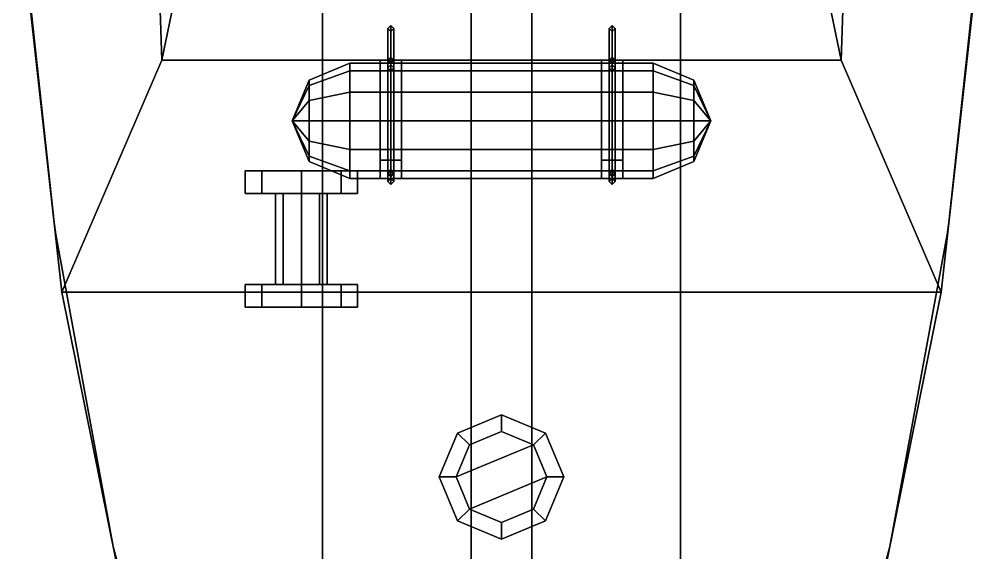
# Model space of a CAD drawing. Header units: millimetres. Extents: x -3.4 to 3.4, y -23.6 to 39.8.
# Drawn here: x -3.18 to 3.18, y -19.01 to -15.49 of the extents above; entities that cross this region are included whole.
import ezdxf

# ---------------------------------------------------------------- set-up
doc = ezdxf.new("R2010")
doc.units = ezdxf.units.MM
doc.layers.add('railings', color=6, linetype='Continuous')

msp = doc.modelspace()

# ---------------------------------------------------------------- linework, layer by layer
for points in [[(-1.24, -8.03, 4.12), (-2.47, -8.88, 4.12), (-2.24, -15.76, 4.12), (-1.24, -10.93, 4.12)], [(2.24, -15.76, 4.12), (2.47, -8.88, 4.12), (1.24, -8.03, 4.12), (1.24, -10.93, 4.12)], [(-2.47, -8.88, 2.01), (-2.24, -15.76, 2.01), (-2.24, -15.76, 4.12), (-2.47, -8.88, 4.12)], [(2.24, -15.76, 4.12), (2.24, -15.76, 2.01), (2.47, -8.88, 2.01), (2.47, -8.88, 4.12)], [(-1.24, -10.93, 4.12), (-2.24, -15.76, 4.12), (2.24, -15.76, 4.12), (1.24, -10.93, 4.12)], [(-0.2, -17.29, -1.34), (-0.2, -11.82, -1.34), (0.2, -11.82, -1.34), (0.2, -17.29, -1.34)], [(-2.9, -17.29, 2.01), (-3.18, -14.76, 2.01), (-3.18, -14.76), (-2.9, -17.29)], [(-2.9, -17.29), (-3.18, -14.76), (-1.18, -14.76, -1), (-1.18, -17.29, -0.61)], [(-2.2734, -14.76, 2.01), (-3.18, -14.76, 2.01), (-2.9, -17.29, 2.01), (-2.24, -15.76, 2.01)], [(-1.18, -17.29, -0.61), (-1.18, -14.76, -1), (-0.2, -14.76, -1), (-0.2, -17.29, -0.61)], [(-0.2, -14.76, -1), (-0.2, -14.76, -1.34), (-0.2, -17.29, -1.34), (-0.2, -17.29, -0.61)], [(0.2, -17.29, -0.61), (0.2, -14.76, -1), (1.18, -14.76, -1), (1.18, -17.29, -0.61)], [(0.2, -17.29, -1.34), (0.2, -14.76, -1.34), (0.2, -14.76, -1), (0.2, -17.29, -0.61)], [(1.18, -17.29, -0.61), (1.18, -14.76, -1), (3.18, -14.76), (2.9, -17.29)], [(3.18, -14.76, 2.01), (2.2734, -14.76, 2.01), (2.24, -15.76, 2.01), (2.9, -17.29, 2.01)], [(2.9, -17.29), (3.18, -14.76), (3.18, -14.76, 2.01), (2.9, -17.29, 2.01)], [(-0.73, -15.53, 4.31), (-0.75, -15.55, 4.31), (-0.75, -15.76, 5.29), (-0.73, -15.74, 5.29)], [(-0.73, -15.53, 4.12), (-0.75, -15.55, 4.12), (-0.75, -15.55, 4.31), (-0.73, -15.53, 4.31)], [(-0.75, -15.55, 4.31), (-0.73, -15.57, 4.31), (-0.73, -15.78, 5.29), (-0.75, -15.76, 5.29)], [(-0.75, -15.55, 4.12), (-0.73, -15.57, 4.12), (-0.73, -15.57, 4.31), (-0.75, -15.55, 4.31)], [(-0.71, -15.55, 4.31), (-0.73, -15.53, 4.31), (-0.73, -15.74, 5.29), (-0.71, -15.76, 5.29)], [(-0.71, -15.55, 4.12), (-0.73, -15.53, 4.12), (-0.73, -15.53, 4.31), (-0.71, -15.55, 4.31)], [(-0.73, -15.57, 4.31), (-0.71, -15.55, 4.31), (-0.71, -15.76, 5.29), (-0.73, -15.78, 5.29)], [(-0.73, -15.57, 4.12), (-0.71, -15.55, 4.12), (-0.71, -15.55, 4.31), (-0.73, -15.57, 4.31)], [(0.73, -15.53, 4.31), (0.71, -15.55, 4.31), (0.71, -15.76, 5.29), (0.73, -15.74, 5.29)], [(0.73, -15.53, 4.12), (0.71, -15.55, 4.12), (0.71, -15.55, 4.31), (0.73, -15.53, 4.31)], [(0.71, -15.55, 4.31), (0.73, -15.57, 4.31), (0.73, -15.78, 5.29), (0.71, -15.76, 5.29)], [(0.71, -15.55, 4.12), (0.73, -15.57, 4.12), (0.73, -15.57, 4.31), (0.71, -15.55, 4.31)], [(0.75, -15.55, 4.31), (0.73, -15.53, 4.31), (0.73, -15.74, 5.29), (0.75, -15.76, 5.29)], [(0.75, -15.55, 4.12), (0.73, -15.53, 4.12), (0.73, -15.53, 4.31), (0.75, -15.55, 4.31)], [(0.73, -15.57, 4.31), (0.75, -15.55, 4.31), (0.75, -15.76, 5.29), (0.73, -15.78, 5.29)], [(0.73, -15.57, 4.12), (0.75, -15.55, 4.12), (0.75, -15.55, 4.31), (0.73, -15.57, 4.31)], [(2.24, -15.76, 2.01), (-2.24, -15.76, 2.01), (-2.9, -17.29, 2.01), (2.9, -17.29, 2.01)], [(-2.24, -15.76, 4.12), (-2.24, -15.76, 2.01), (2.24, -15.76, 2.01), (2.24, -15.76, 4.12)], [(-0.8, -16.42, 4.02), (-0.8, -15.76, 4.02), (-0.66, -15.76, 4.02), (-0.66, -16.42, 4.02)], [(-0.66, -16.42, 4.02), (-0.66, -15.76, 3.59), (-0.8, -15.76, 3.59), (-0.8, -16.42, 4.02)], [(-0.8, -15.76, 3.59), (-0.8, -15.76, 3.51), (-0.8, -16.54, 4.02), (-0.8, -16.42, 4.02)], [(-0.8, -16.54, 4.02), (-0.8, -15.76, 3.51), (-0.66, -15.76, 3.51), (-0.66, -16.54, 4.02)], [(-0.66, -16.54, 4.12), (-0.66, -15.76, 4.12), (-0.8, -15.76, 4.12), (-0.8, -16.54, 4.12)], [(-0.8, -15.76, 4.12), (-0.8, -15.76, 4.02), (-0.8, -16.54, 4.02), (-0.8, -16.54, 4.12)], [(-0.73, -15.74, 5.29), (-0.75, -15.76, 5.29), (-0.75, -15.81, 5.47), (-0.73, -15.79, 5.47)], [(-0.75, -15.76, 5.29), (-0.73, -15.78, 5.29), (-0.73, -15.83, 5.47), (-0.75, -15.81, 5.47)], [(-0.71, -15.76, 5.29), (-0.73, -15.74, 5.29), (-0.73, -15.79, 5.47), (-0.71, -15.81, 5.47)], [(-0.73, -15.78, 5.29), (-0.71, -15.76, 5.29), (-0.71, -15.81, 5.47), (-0.73, -15.83, 5.47)], [(-0.66, -16.54, 4.02), (-0.66, -15.76, 3.51), (-0.66, -15.76, 3.59), (-0.66, -16.42, 4.02)], [(-0.66, -16.54, 4.02), (-0.66, -15.76, 4.02), (-0.66, -15.76, 4.12), (-0.66, -16.54, 4.12)], [(0.66, -15.76, 4.12), (0.66, -15.76, 4.02), (0.66, -16.54, 4.02), (0.66, -16.54, 4.12)], [(0.66, -16.42, 4.02), (0.66, -15.76, 4.02), (0.8, -15.76, 4.02), (0.8, -16.42, 4.02)], [(0.8, -16.54, 4.12), (0.8, -15.76, 4.12), (0.66, -15.76, 4.12), (0.66, -16.54, 4.12)], [(0.66, -15.76, 3.59), (0.66, -15.76, 3.51), (0.66, -16.54, 4.02), (0.66, -16.42, 4.02)], [(0.66, -16.54, 4.02), (0.66, -15.76, 3.51), (0.8, -15.76, 3.51), (0.8, -16.54, 4.02)], [(0.8, -16.42, 4.02), (0.8, -15.76, 3.59), (0.66, -15.76, 3.59), (0.66, -16.42, 4.02)], [(0.73, -15.74, 5.29), (0.71, -15.76, 5.29), (0.71, -15.81, 5.47), (0.73, -15.79, 5.47)], [(0.71, -15.76, 5.29), (0.73, -15.78, 5.29), (0.73, -15.83, 5.47), (0.71, -15.81, 5.47)], [(0.75, -15.76, 5.29), (0.73, -15.74, 5.29), (0.73, -15.79, 5.47), (0.75, -15.81, 5.47)], [(0.73, -15.78, 5.29), (0.75, -15.76, 5.29), (0.75, -15.81, 5.47), (0.73, -15.83, 5.47)], [(0.8, -16.54, 4.02), (0.8, -15.76, 4.02), (0.8, -15.76, 4.12), (0.8, -16.54, 4.12)], [(0.8, -16.54, 4.02), (0.8, -15.76, 3.51), (0.8, -15.76, 3.59), (0.8, -16.42, 4.02)], [(-1.2687, -15.8913, 4.5), (-1, -15.78, 4.5), (-1, -15.8309, 4.31), (-1.2687, -15.9273, 4.3656)], [(-1.2687, -15.9273, 4.6344), (-1, -15.8309, 4.69), (-1, -15.78, 4.5), (-1.2687, -15.8913, 4.5)], [(-1.2687, -15.8913, 5.28), (-1, -15.78, 5.28), (-1, -15.8309, 5.09), (-1.2687, -15.9273, 5.1456)], [(-1.2687, -15.9273, 5.4144), (-1, -15.8309, 5.47), (-1, -15.78, 5.28), (-1.2687, -15.8913, 5.28)], [(-1.2687, -15.9273, 4.3656), (-1, -15.8309, 4.31), (-1, -15.97, 4.1709), (-1.2687, -16.0256, 4.2673)], [(-1.2687, -16.0256, 4.7327), (-1, -15.97, 4.8291), (-1, -15.8309, 4.69), (-1.2687, -15.9273, 4.6344)], [(-1.2687, -15.9273, 5.1456), (-1, -15.8309, 5.09), (-1, -15.97, 4.9509), (-1.2687, -16.0256, 5.0473)], [(-1.2687, -16.0256, 5.5127), (-1, -15.97, 5.6091), (-1, -15.8309, 5.47), (-1.2687, -15.9273, 5.4144)], [(-1, -15.78, 4.5), (-1, -15.8309, 4.69), (1, -15.8309, 4.69), (1, -15.78, 4.5)], [(-1, -15.8309, 4.31), (-1, -15.78, 4.5), (1, -15.78, 4.5), (1, -15.8309, 4.31)], [(-1, -15.78, 5.28), (-1, -15.8309, 5.47), (1, -15.8309, 5.47), (1, -15.78, 5.28)], [(-1, -15.8309, 5.09), (-1, -15.78, 5.28), (1, -15.78, 5.28), (1, -15.8309, 5.09)], [(-1, -15.8309, 4.69), (-1, -15.97, 4.8291), (1, -15.97, 4.8291), (1, -15.8309, 4.69)], [(-1, -15.97, 4.1709), (-1, -15.8309, 4.31), (1, -15.8309, 4.31), (1, -15.97, 4.1709)], [(-1, -15.8309, 5.47), (-1, -15.97, 5.6091), (1, -15.97, 5.6091), (1, -15.8309, 5.47)], [(-1, -15.97, 4.9509), (-1, -15.8309, 5.09), (1, -15.8309, 5.09), (1, -15.97, 4.9509)], [(-0.75, -15.97, 5.63), (-0.73, -15.97, 5.65), (-0.73, -15.79, 5.47), (-0.75, -15.81, 5.47)], [(-0.73, -15.97, 5.61), (-0.75, -15.97, 5.63), (-0.75, -15.81, 5.47), (-0.73, -15.83, 5.47)], [(-0.73, -15.97, 5.65), (-0.71, -15.97, 5.63), (-0.71, -15.81, 5.47), (-0.73, -15.79, 5.47)], [(-0.71, -15.97, 5.63), (-0.73, -15.97, 5.61), (-0.73, -15.83, 5.47), (-0.71, -15.81, 5.47)], [(0.71, -15.97, 5.63), (0.73, -15.97, 5.65), (0.73, -15.79, 5.47), (0.71, -15.81, 5.47)], [(0.73, -15.97, 5.61), (0.71, -15.97, 5.63), (0.71, -15.81, 5.47), (0.73, -15.83, 5.47)], [(0.73, -15.97, 5.65), (0.75, -15.97, 5.63), (0.75, -15.81, 5.47), (0.73, -15.79, 5.47)], [(0.75, -15.97, 5.63), (0.73, -15.97, 5.61), (0.73, -15.83, 5.47), (0.75, -15.81, 5.47)], [(1.2687, -15.9273, 4.3656), (1, -15.8309, 4.31), (1, -15.78, 4.5), (1.2687, -15.8913, 4.5)], [(1.2687, -15.8913, 4.5), (1, -15.78, 4.5), (1, -15.8309, 4.69), (1.2687, -15.9273, 4.6344)], [(1.2687, -15.9273, 5.1456), (1, -15.8309, 5.09), (1, -15.78, 5.28), (1.2687, -15.8913, 5.28)], [(1.2687, -15.8913, 5.28), (1, -15.78, 5.28), (1, -15.8309, 5.47), (1.2687, -15.9273, 5.4144)], [(1.2687, -16.0256, 4.2673), (1, -15.97, 4.1709), (1, -15.8309, 4.31), (1.2687, -15.9273, 4.3656)], [(1.2687, -15.9273, 4.6344), (1, -15.8309, 4.69), (1, -15.97, 4.8291), (1.2687, -16.0256, 4.7327)], [(1.2687, -16.0256, 5.0473), (1, -15.97, 4.9509), (1, -15.8309, 5.09), (1.2687, -15.9273, 5.1456)], [(1.2687, -15.9273, 5.4144), (1, -15.8309, 5.47), (1, -15.97, 5.6091), (1.2687, -16.0256, 5.5127)], [(-1.38, -16.16, 4.5), (-1.2687, -15.8913, 4.5), (-1.2687, -15.9273, 4.3656), (-1.38, -16.16, 4.5)], [(-1.38, -16.16, 4.5), (-1.2687, -15.9273, 4.6344), (-1.2687, -15.8913, 4.5), (-1.38, -16.16, 4.5)], [(-1.38, -16.16, 5.28), (-1.2687, -15.8913, 5.28), (-1.2687, -15.9273, 5.1456), (-1.38, -16.16, 5.28)], [(-1.38, -16.16, 5.28), (-1.2687, -15.9273, 5.4144), (-1.2687, -15.8913, 5.28), (-1.38, -16.16, 5.28)], [(1.38, -16.16, 4.5), (1.2687, -15.9273, 4.3656), (1.2687, -15.8913, 4.5), (1.38, -16.16, 4.5)], [(1.38, -16.16, 4.5), (1.2687, -15.8913, 4.5), (1.2687, -15.9273, 4.6344), (1.38, -16.16, 4.5)], [(1.38, -16.16, 5.28), (1.2687, -15.9273, 5.1456), (1.2687, -15.8913, 5.28), (1.38, -16.16, 5.28)], [(1.38, -16.16, 5.28), (1.2687, -15.8913, 5.28), (1.2687, -15.9273, 5.4144), (1.38, -16.16, 5.28)], [(-1.38, -16.16, 4.5), (-1.2687, -15.9273, 4.3656), (-1.2687, -16.0256, 4.2673), (-1.38, -16.16, 4.5)], [(-1.38, -16.16, 4.5), (-1.2687, -16.0256, 4.7327), (-1.2687, -15.9273, 4.6344), (-1.38, -16.16, 4.5)], [(-1.38, -16.16, 5.28), (-1.2687, -15.9273, 5.1456), (-1.2687, -16.0256, 5.0473), (-1.38, -16.16, 5.28)], [(-1.38, -16.16, 5.28), (-1.2687, -16.0256, 5.5127), (-1.2687, -15.9273, 5.4144), (-1.38, -16.16, 5.28)], [(1.38, -16.16, 4.5), (1.2687, -16.0256, 4.2673), (1.2687, -15.9273, 4.3656), (1.38, -16.16, 4.5)], [(1.38, -16.16, 4.5), (1.2687, -15.9273, 4.6344), (1.2687, -16.0256, 4.7327), (1.38, -16.16, 4.5)], [(1.38, -16.16, 5.28), (1.2687, -16.0256, 5.0473), (1.2687, -15.9273, 5.1456), (1.38, -16.16, 5.28)], [(1.38, -16.16, 5.28), (1.2687, -15.9273, 5.4144), (1.2687, -16.0256, 5.5127), (1.38, -16.16, 5.28)], [(-1.38, -16.16, 4.5), (-1.2687, -16.0256, 4.2673), (-1.2687, -16.16, 4.2313), (-1.38, -16.16, 4.5)], [(-1.38, -16.16, 4.5), (-1.2687, -16.16, 4.7687), (-1.2687, -16.0256, 4.7327), (-1.38, -16.16, 4.5)], [(-1.38, -16.16, 5.28), (-1.2687, -16.0256, 5.0473), (-1.2687, -16.16, 5.0113), (-1.38, -16.16, 5.28)], [(-1.38, -16.16, 5.28), (-1.2687, -16.16, 5.5487), (-1.2687, -16.0256, 5.5127), (-1.38, -16.16, 5.28)], [(-1.2687, -16.0256, 4.2673), (-1, -15.97, 4.1709), (-1, -16.16, 4.12), (-1.2687, -16.16, 4.2313)], [(-1.2687, -16.16, 4.7687), (-1, -16.16, 4.88), (-1, -15.97, 4.8291), (-1.2687, -16.0256, 4.7327)], [(-1.2687, -16.0256, 5.0473), (-1, -15.97, 4.9509), (-1, -16.16, 4.9), (-1.2687, -16.16, 5.0113)], [(-1.2687, -16.16, 5.5487), (-1, -16.16, 5.66), (-1, -15.97, 5.6091), (-1.2687, -16.0256, 5.5127)], [(-1, -15.97, 4.8291), (-1, -16.16, 4.88), (1, -16.16, 4.88), (1, -15.97, 4.8291)], [(-1, -16.16, 4.12), (-1, -15.97, 4.1709), (1, -15.97, 4.1709), (1, -16.16, 4.12)], [(-1, -15.97, 5.6091), (-1, -16.16, 5.66), (1, -16.16, 5.66), (1, -15.97, 5.6091)], [(-1, -16.16, 4.9), (-1, -15.97, 4.9509), (1, -15.97, 4.9509), (1, -16.16, 4.9)], [(-0.75, -16.16, 5.68), (-0.73, -16.16, 5.7), (-0.73, -15.97, 5.65), (-0.75, -15.97, 5.63)], [(-0.73, -16.16, 5.66), (-0.75, -16.16, 5.68), (-0.75, -15.97, 5.63), (-0.73, -15.97, 5.61)], [(-0.73, -16.16, 5.7), (-0.71, -16.16, 5.68), (-0.71, -15.97, 5.63), (-0.73, -15.97, 5.65)], [(-0.71, -16.16, 5.68), (-0.73, -16.16, 5.66), (-0.73, -15.97, 5.61), (-0.71, -15.97, 5.63)], [(0.73, -16.16, 5.66), (0.71, -16.16, 5.68), (0.71, -15.97, 5.63), (0.73, -15.97, 5.61)], [(0.71, -16.16, 5.68), (0.73, -16.16, 5.7), (0.73, -15.97, 5.65), (0.71, -15.97, 5.63)], [(0.75, -16.16, 5.68), (0.73, -16.16, 5.66), (0.73, -15.97, 5.61), (0.75, -15.97, 5.63)], [(0.73, -16.16, 5.7), (0.75, -16.16, 5.68), (0.75, -15.97, 5.63), (0.73, -15.97, 5.65)], [(1.2687, -16.16, 4.2313), (1, -16.16, 4.12), (1, -15.97, 4.1709), (1.2687, -16.0256, 4.2673)], [(1.2687, -16.0256, 4.7327), (1, -15.97, 4.8291), (1, -16.16, 4.88), (1.2687, -16.16, 4.7687)], [(1.2687, -16.16, 5.0113), (1, -16.16, 4.9), (1, -15.97, 4.9509), (1.2687, -16.0256, 5.0473)], [(1.2687, -16.0256, 5.5127), (1, -15.97, 5.6091), (1, -16.16, 5.66), (1.2687, -16.16, 5.5487)], [(1.38, -16.16, 4.5), (1.2687, -16.16, 4.2313), (1.2687, -16.0256, 4.2673), (1.38, -16.16, 4.5)], [(1.38, -16.16, 4.5), (1.2687, -16.0256, 4.7327), (1.2687, -16.16, 4.7687), (1.38, -16.16, 4.5)], [(1.38, -16.16, 5.28), (1.2687, -16.16, 5.0113), (1.2687, -16.0256, 5.0473), (1.38, -16.16, 5.28)], [(1.38, -16.16, 5.28), (1.2687, -16.0256, 5.5127), (1.2687, -16.16, 5.5487), (1.38, -16.16, 5.28)], [(-1.38, -16.16, 4.5), (-1.2687, -16.16, 4.2313), (-1.2687, -16.2944, 4.2673), (-1.38, -16.16, 4.5)], [(-1.38, -16.16, 4.5), (-1.2687, -16.2944, 4.2673), (-1.2687, -16.3927, 4.3656), (-1.38, -16.16, 4.5)], [(-1.38, -16.16, 4.5), (-1.2687, -16.3927, 4.3656), (-1.2687, -16.4287, 4.5), (-1.38, -16.16, 4.5)], [(-1.38, -16.16, 4.5), (-1.2687, -16.4287, 4.5), (-1.2687, -16.3927, 4.6344), (-1.38, -16.16, 4.5)], [(-1.38, -16.16, 4.5), (-1.2687, -16.3927, 4.6344), (-1.2687, -16.2944, 4.7327), (-1.38, -16.16, 4.5)], [(-1.38, -16.16, 4.5), (-1.2687, -16.2944, 4.7327), (-1.2687, -16.16, 4.7687), (-1.38, -16.16, 4.5)], [(-1.38, -16.16, 5.28), (-1.2687, -16.16, 5.0113), (-1.2687, -16.2944, 5.0473), (-1.38, -16.16, 5.28)], [(-1.38, -16.16, 5.28), (-1.2687, -16.2944, 5.0473), (-1.2687, -16.3927, 5.1456), (-1.38, -16.16, 5.28)], [(-1.38, -16.16, 5.28), (-1.2687, -16.3927, 5.1456), (-1.2687, -16.4287, 5.28), (-1.38, -16.16, 5.28)], [(-1.38, -16.16, 5.28), (-1.2687, -16.4287, 5.28), (-1.2687, -16.3927, 5.4144), (-1.38, -16.16, 5.28)], [(-1.38, -16.16, 5.28), (-1.2687, -16.3927, 5.4144), (-1.2687, -16.2944, 5.5127), (-1.38, -16.16, 5.28)], [(-1.38, -16.16, 5.28), (-1.2687, -16.2944, 5.5127), (-1.2687, -16.16, 5.5487), (-1.38, -16.16, 5.28)], [(-1.2687, -16.16, 4.2313), (-1, -16.16, 4.12), (-1, -16.35, 4.1709), (-1.2687, -16.2944, 4.2673)], [(-1.2687, -16.2944, 4.7327), (-1, -16.35, 4.8291), (-1, -16.16, 4.88), (-1.2687, -16.16, 4.7687)], [(-1.2687, -16.16, 5.0113), (-1, -16.16, 4.9), (-1, -16.35, 4.9509), (-1.2687, -16.2944, 5.0473)], [(-1.2687, -16.2944, 5.5127), (-1, -16.35, 5.6091), (-1, -16.16, 5.66), (-1.2687, -16.16, 5.5487)], [(-1, -16.16, 4.88), (-1, -16.35, 4.8291), (1, -16.35, 4.8291), (1, -16.16, 4.88)], [(-1, -16.35, 4.1709), (-1, -16.16, 4.12), (1, -16.16, 4.12), (1, -16.35, 4.1709)], [(-1, -16.16, 5.66), (-1, -16.35, 5.6091), (1, -16.35, 5.6091), (1, -16.16, 5.66)], [(-1, -16.35, 4.9509), (-1, -16.16, 4.9), (1, -16.16, 4.9), (1, -16.35, 4.9509)], [(-0.73, -16.16, 5.7), (-0.75, -16.16, 5.68), (-0.75, -16.35, 5.63), (-0.73, -16.35, 5.65)], [(-0.75, -16.16, 5.68), (-0.73, -16.16, 5.66), (-0.73, -16.35, 5.61), (-0.75, -16.35, 5.63)], [(-0.71, -16.16, 5.68), (-0.73, -16.16, 5.7), (-0.73, -16.35, 5.65), (-0.71, -16.35, 5.63)], [(-0.73, -16.16, 5.66), (-0.71, -16.16, 5.68), (-0.71, -16.35, 5.63), (-0.73, -16.35, 5.61)], [(0.71, -16.16, 5.68), (0.73, -16.16, 5.66), (0.73, -16.35, 5.61), (0.71, -16.35, 5.63)], [(0.73, -16.16, 5.7), (0.71, -16.16, 5.68), (0.71, -16.35, 5.63), (0.73, -16.35, 5.65)], [(0.73, -16.16, 5.66), (0.75, -16.16, 5.68), (0.75, -16.35, 5.63), (0.73, -16.35, 5.61)], [(0.75, -16.16, 5.68), (0.73, -16.16, 5.7), (0.73, -16.35, 5.65), (0.75, -16.35, 5.63)], [(1.2687, -16.2944, 4.2673), (1, -16.35, 4.1709), (1, -16.16, 4.12), (1.2687, -16.16, 4.2313)], [(1.2687, -16.16, 4.7687), (1, -16.16, 4.88), (1, -16.35, 4.8291), (1.2687, -16.2944, 4.7327)], [(1.2687, -16.2944, 5.0473), (1, -16.35, 4.9509), (1, -16.16, 4.9), (1.2687, -16.16, 5.0113)], [(1.2687, -16.16, 5.5487), (1, -16.16, 5.66), (1, -16.35, 5.6091), (1.2687, -16.2944, 5.5127)], [(1.38, -16.16, 4.5), (1.2687, -16.4287, 4.5), (1.2687, -16.3927, 4.3656), (1.38, -16.16, 4.5)], [(1.38, -16.16, 4.5), (1.2687, -16.3927, 4.3656), (1.2687, -16.2944, 4.2673), (1.38, -16.16, 4.5)], [(1.38, -16.16, 4.5), (1.2687, -16.2944, 4.2673), (1.2687, -16.16, 4.2313), (1.38, -16.16, 4.5)], [(1.38, -16.16, 4.5), (1.2687, -16.16, 4.7687), (1.2687, -16.2944, 4.7327), (1.38, -16.16, 4.5)], [(1.38, -16.16, 4.5), (1.2687, -16.2944, 4.7327), (1.2687, -16.3927, 4.6344), (1.38, -16.16, 4.5)], [(1.38, -16.16, 4.5), (1.2687, -16.3927, 4.6344), (1.2687, -16.4287, 4.5), (1.38, -16.16, 4.5)], [(1.38, -16.16, 5.28), (1.2687, -16.4287, 5.28), (1.2687, -16.3927, 5.1456), (1.38, -16.16, 5.28)], [(1.38, -16.16, 5.28), (1.2687, -16.3927, 5.1456), (1.2687, -16.2944, 5.0473), (1.38, -16.16, 5.28)], [(1.38, -16.16, 5.28), (1.2687, -16.2944, 5.0473), (1.2687, -16.16, 5.0113), (1.38, -16.16, 5.28)], [(1.38, -16.16, 5.28), (1.2687, -16.16, 5.5487), (1.2687, -16.2944, 5.5127), (1.38, -16.16, 5.28)], [(1.38, -16.16, 5.28), (1.2687, -16.2944, 5.5127), (1.2687, -16.3927, 5.4144), (1.38, -16.16, 5.28)], [(1.38, -16.16, 5.28), (1.2687, -16.3927, 5.4144), (1.2687, -16.4287, 5.28), (1.38, -16.16, 5.28)], [(-1.2687, -16.2944, 4.2673), (-1, -16.35, 4.1709), (-1, -16.4891, 4.31), (-1.2687, -16.3927, 4.3656)], [(-1.2687, -16.3927, 4.6344), (-1, -16.4891, 4.69), (-1, -16.35, 4.8291), (-1.2687, -16.2944, 4.7327)], [(-1.2687, -16.2944, 5.0473), (-1, -16.35, 4.9509), (-1, -16.4891, 5.09), (-1.2687, -16.3927, 5.1456)], [(-1.2687, -16.3927, 5.4144), (-1, -16.4891, 5.47), (-1, -16.35, 5.6091), (-1.2687, -16.2944, 5.5127)], [(1.2687, -16.3927, 4.3656), (1, -16.4891, 4.31), (1, -16.35, 4.1709), (1.2687, -16.2944, 4.2673)], [(1.2687, -16.2944, 4.7327), (1, -16.35, 4.8291), (1, -16.4891, 4.69), (1.2687, -16.3927, 4.6344)], [(1.2687, -16.3927, 5.1456), (1, -16.4891, 5.09), (1, -16.35, 4.9509), (1.2687, -16.2944, 5.0473)], [(1.2687, -16.2944, 5.5127), (1, -16.35, 5.6091), (1, -16.4891, 5.47), (1.2687, -16.3927, 5.4144)], [(-1.2687, -16.3927, 4.3656), (-1, -16.4891, 4.31), (-1, -16.54, 4.5), (-1.2687, -16.4287, 4.5)], [(-1.2687, -16.4287, 4.5), (-1, -16.54, 4.5), (-1, -16.4891, 4.69), (-1.2687, -16.3927, 4.6344)], [(-1.2687, -16.3927, 5.1456), (-1, -16.4891, 5.09), (-1, -16.54, 5.28), (-1.2687, -16.4287, 5.28)], [(-1.2687, -16.4287, 5.28), (-1, -16.54, 5.28), (-1, -16.4891, 5.47), (-1.2687, -16.3927, 5.4144)], [(-1, -16.35, 4.8291), (-1, -16.4891, 4.69), (1, -16.4891, 4.69), (1, -16.35, 4.8291)], [(-1, -16.4891, 4.31), (-1, -16.35, 4.1709), (1, -16.35, 4.1709), (1, -16.4891, 4.31)], [(-1, -16.35, 5.6091), (-1, -16.4891, 5.47), (1, -16.4891, 5.47), (1, -16.35, 5.6091)], [(-1, -16.4891, 5.09), (-1, -16.35, 4.9509), (1, -16.35, 4.9509), (1, -16.4891, 5.09)], [(-0.73, -16.35, 5.65), (-0.75, -16.35, 5.63), (-0.75, -16.51, 5.47), (-0.73, -16.53, 5.47)], [(-0.75, -16.35, 5.63), (-0.73, -16.35, 5.61), (-0.73, -16.49, 5.47), (-0.75, -16.51, 5.47)], [(-0.71, -16.35, 5.63), (-0.73, -16.35, 5.65), (-0.73, -16.53, 5.47), (-0.71, -16.51, 5.47)], [(-0.73, -16.35, 5.61), (-0.71, -16.35, 5.63), (-0.71, -16.51, 5.47), (-0.73, -16.49, 5.47)], [(0.71, -16.35, 5.63), (0.73, -16.35, 5.61), (0.73, -16.49, 5.47), (0.71, -16.51, 5.47)], [(0.73, -16.35, 5.65), (0.71, -16.35, 5.63), (0.71, -16.51, 5.47), (0.73, -16.53, 5.47)], [(0.73, -16.35, 5.61), (0.75, -16.35, 5.63), (0.75, -16.51, 5.47), (0.73, -16.49, 5.47)], [(0.75, -16.35, 5.63), (0.73, -16.35, 5.65), (0.73, -16.53, 5.47), (0.75, -16.51, 5.47)], [(1.2687, -16.4287, 4.5), (1, -16.54, 4.5), (1, -16.4891, 4.31), (1.2687, -16.3927, 4.3656)], [(1.2687, -16.3927, 4.6344), (1, -16.4891, 4.69), (1, -16.54, 4.5), (1.2687, -16.4287, 4.5)], [(1.2687, -16.4287, 5.28), (1, -16.54, 5.28), (1, -16.4891, 5.09), (1.2687, -16.3927, 5.1456)], [(1.2687, -16.3927, 5.4144), (1, -16.4891, 5.47), (1, -16.54, 5.28), (1.2687, -16.4287, 5.28)], [(-0.95, -16.49, 3.11), (-0.95, -16.49, 2.01), (-1.69, -16.49, 2.01), (-1.69, -16.49, 3.11)], [(-1.69, -16.64, 2.01), (-1.69, -16.64, 3.11), (-1.69, -16.49, 3.11), (-1.69, -16.49, 2.01)], [(-1.69, -16.64, 3.11), (-1.5816, -16.64, 3.3716), (-1.5816, -16.49, 3.3716), (-1.69, -16.49, 3.11)], [(-1.0584, -16.49, 3.3716), (-0.95, -16.49, 3.11), (-1.69, -16.49, 3.11), (-1.5816, -16.49, 3.3716)], [(-1.5816, -16.64, 3.3716), (-1.32, -16.64, 3.48), (-1.32, -16.49, 3.48), (-1.5816, -16.49, 3.3716)], [(-1.32, -16.49, 3.48), (-1.0584, -16.49, 3.3716), (-1.5816, -16.49, 3.3716), (-1.32, -16.49, 3.48)], [(-1.32, -16.64, 3.48), (-1.0584, -16.64, 3.3716), (-1.0584, -16.49, 3.3716), (-1.32, -16.49, 3.48)], [(-1.0584, -16.64, 3.3716), (-0.95, -16.64, 3.11), (-0.95, -16.49, 3.11), (-1.0584, -16.49, 3.3716)], [(-1, -16.4891, 4.69), (-1, -16.54, 4.5), (1, -16.54, 4.5), (1, -16.4891, 4.69)], [(-1, -16.54, 4.5), (-1, -16.4891, 4.31), (1, -16.4891, 4.31), (1, -16.54, 4.5)], [(-1, -16.4891, 5.47), (-1, -16.54, 5.28), (1, -16.54, 5.28), (1, -16.4891, 5.47)], [(-1, -16.54, 5.28), (-1, -16.4891, 5.09), (1, -16.4891, 5.09), (1, -16.54, 5.28)], [(-0.95, -16.64, 3.11), (-0.95, -16.64, 2.01), (-0.95, -16.49, 2.01), (-0.95, -16.49, 3.11)], [(-0.73, -16.48, 4.12), (-0.75, -16.5, 4.12), (-0.75, -16.56, 4.31), (-0.73, -16.54, 4.31)], [(-0.73, -16.54, 5.29), (-0.75, -16.56, 5.29), (-0.75, -16.51, 5.47), (-0.73, -16.49, 5.47)], [(-0.75, -16.5, 4.12), (-0.73, -16.52, 4.12), (-0.73, -16.58, 4.31), (-0.75, -16.56, 4.31)], [(-0.75, -16.56, 5.29), (-0.73, -16.58, 5.29), (-0.73, -16.53, 5.47), (-0.75, -16.51, 5.47)], [(-0.71, -16.5, 4.12), (-0.73, -16.48, 4.12), (-0.73, -16.54, 4.31), (-0.71, -16.56, 4.31)], [(-0.71, -16.56, 5.29), (-0.73, -16.54, 5.29), (-0.73, -16.49, 5.47), (-0.71, -16.51, 5.47)], [(-0.73, -16.52, 4.12), (-0.71, -16.5, 4.12), (-0.71, -16.56, 4.31), (-0.73, -16.58, 4.31)], [(-0.73, -16.58, 5.29), (-0.71, -16.56, 5.29), (-0.71, -16.51, 5.47), (-0.73, -16.53, 5.47)], [(0.73, -16.48, 4.12), (0.71, -16.5, 4.12), (0.71, -16.56, 4.31), (0.73, -16.54, 4.31)], [(0.73, -16.54, 5.29), (0.71, -16.56, 5.29), (0.71, -16.51, 5.47), (0.73, -16.49, 5.47)], [(0.71, -16.5, 4.12), (0.73, -16.52, 4.12), (0.73, -16.58, 4.31), (0.71, -16.56, 4.31)], [(0.71, -16.56, 5.29), (0.73, -16.58, 5.29), (0.73, -16.53, 5.47), (0.71, -16.51, 5.47)], [(0.75, -16.5, 4.12), (0.73, -16.48, 4.12), (0.73, -16.54, 4.31), (0.75, -16.56, 4.31)], [(0.75, -16.56, 5.29), (0.73, -16.54, 5.29), (0.73, -16.49, 5.47), (0.75, -16.51, 5.47)], [(0.73, -16.52, 4.12), (0.75, -16.5, 4.12), (0.75, -16.56, 4.31), (0.73, -16.58, 4.31)], [(0.73, -16.58, 5.29), (0.75, -16.56, 5.29), (0.75, -16.51, 5.47), (0.73, -16.53, 5.47)], [(-0.8, -16.54, 4.12), (-0.8, -16.54, 4.02), (-0.66, -16.54, 4.02), (-0.66, -16.54, 4.12)], [(-0.73, -16.54, 4.31), (-0.75, -16.56, 4.31), (-0.75, -16.56, 5.29), (-0.73, -16.54, 5.29)], [(-0.75, -16.56, 4.31), (-0.73, -16.58, 4.31), (-0.73, -16.58, 5.29), (-0.75, -16.56, 5.29)], [(-0.71, -16.56, 4.31), (-0.73, -16.54, 4.31), (-0.73, -16.54, 5.29), (-0.71, -16.56, 5.29)], [(-0.73, -16.58, 4.31), (-0.71, -16.56, 4.31), (-0.71, -16.56, 5.29), (-0.73, -16.58, 5.29)], [(0.66, -16.54, 4.12), (0.66, -16.54, 4.02), (0.8, -16.54, 4.02), (0.8, -16.54, 4.12)], [(0.73, -16.54, 4.31), (0.71, -16.56, 4.31), (0.71, -16.56, 5.29), (0.73, -16.54, 5.29)], [(0.71, -16.56, 4.31), (0.73, -16.58, 4.31), (0.73, -16.58, 5.29), (0.71, -16.56, 5.29)], [(0.75, -16.56, 4.31), (0.73, -16.54, 4.31), (0.73, -16.54, 5.29), (0.75, -16.56, 5.29)], [(0.73, -16.58, 4.31), (0.75, -16.56, 4.31), (0.75, -16.56, 5.29), (0.73, -16.58, 5.29)], [(-0.95, -16.64, 2.01), (-0.95, -16.64, 3.11), (-1.69, -16.64, 3.11), (-1.69, -16.64, 2.01)], [(-0.95, -16.64, 3.11), (-1.0584, -16.64, 3.3716), (-1.5816, -16.64, 3.3716), (-1.69, -16.64, 3.11)], [(-1.0584, -16.64, 3.3716), (-1.32, -16.64, 3.48), (-1.32, -16.64, 3.48), (-1.5816, -16.64, 3.3716)], [(-1.4402, -17.24, 2.9898), (-1.49, -17.24, 3.11), (-1.49, -16.64, 3.11), (-1.4402, -16.64, 2.9898)], [(-1.49, -17.24, 3.11), (-1.4402, -17.24, 3.2302), (-1.4402, -16.64, 3.2302), (-1.49, -16.64, 3.11)], [(-1.32, -17.24, 2.94), (-1.4402, -17.24, 2.9898), (-1.4402, -16.64, 2.9898), (-1.32, -16.64, 2.94)], [(-1.4402, -17.24, 3.2302), (-1.32, -17.24, 3.28), (-1.32, -16.64, 3.28), (-1.4402, -16.64, 3.2302)], [(-1.1998, -17.24, 2.9898), (-1.32, -17.24, 2.94), (-1.32, -16.64, 2.94), (-1.1998, -16.64, 2.9898)], [(-1.32, -17.24, 3.28), (-1.1998, -17.24, 3.2302), (-1.1998, -16.64, 3.2302), (-1.32, -16.64, 3.28)], [(-1.15, -17.24, 3.11), (-1.1998, -17.24, 2.9898), (-1.1998, -16.64, 2.9898), (-1.15, -16.64, 3.11)], [(-1.1998, -17.24, 3.2302), (-1.15, -17.24, 3.11), (-1.15, -16.64, 3.11), (-1.1998, -16.64, 3.2302)], [(2.9, -17.29, 2.01), (-2.9, -17.29, 2.01), (-2.39, -19.82, 2.01), (2.39, -19.82, 2.01)], [(-2.39, -19.82, 2.01), (-2.9, -17.29, 2.01), (-2.9, -17.29), (-2.39, -19.82)], [(-2.39, -19.82), (-2.9, -17.29), (-1.18, -17.29, -0.61), (-1.18, -19.82, -0.2)], [(-1.69, -17.39, 2.01), (-1.69, -17.39, 3.11), (-1.69, -17.24, 3.11), (-1.69, -17.24, 2.01)], [(-0.95, -17.24, 3.11), (-0.95, -17.24, 2.01), (-1.69, -17.24, 2.01), (-1.69, -17.24, 3.11)], [(-1.69, -17.39, 3.11), (-1.5816, -17.39, 3.3716), (-1.5816, -17.24, 3.3716), (-1.69, -17.24, 3.11)], [(-1.0584, -17.24, 3.3716), (-0.95, -17.24, 3.11), (-1.69, -17.24, 3.11), (-1.5816, -17.24, 3.3716)], [(-1.5816, -17.39, 3.3716), (-1.32, -17.39, 3.48), (-1.32, -17.24, 3.48), (-1.5816, -17.24, 3.3716)], [(-1.32, -17.24, 3.48), (-1.0584, -17.24, 3.3716), (-1.5816, -17.24, 3.3716), (-1.32, -17.24, 3.48)], [(-1.32, -17.39, 3.48), (-1.0584, -17.39, 3.3716), (-1.0584, -17.24, 3.3716), (-1.32, -17.24, 3.48)], [(-1.18, -19.82, -0.2), (-1.18, -17.29, -0.61), (-0.2, -17.29, -0.61), (-0.2, -19.82, -0.2)], [(-1.0584, -17.39, 3.3716), (-0.95, -17.39, 3.11), (-0.95, -17.24, 3.11), (-1.0584, -17.24, 3.3716)], [(-0.95, -17.39, 3.11), (-0.95, -17.39, 2.01), (-0.95, -17.24, 2.01), (-0.95, -17.24, 3.11)], [(-0.2, -17.29, -0.61), (-0.2, -17.29, -1.34), (-0.2, -19.82, -1.31), (-0.2, -19.82, -0.2)], [(-0.2, -19.82, -1.31), (-0.2, -17.29, -1.34), (0.2, -17.29, -1.34), (0.2, -19.82, -1.31)], [(0.2, -19.82, -0.2), (0.2, -17.29, -0.61), (1.18, -17.29, -0.61), (1.18, -19.82, -0.2)], [(0.2, -19.82, -1.31), (0.2, -17.29, -1.34), (0.2, -17.29, -0.61), (0.2, -19.82, -0.2)], [(1.18, -19.82, -0.2), (1.18, -17.29, -0.61), (2.9, -17.29), (2.39, -19.82)], [(2.39, -19.82), (2.9, -17.29), (2.9, -17.29, 2.01), (2.39, -19.82, 2.01)], [(-0.95, -17.39, 2.01), (-0.95, -17.39, 3.11), (-1.69, -17.39, 3.11), (-1.69, -17.39, 2.01)], [(-0.95, -17.39, 3.11), (-1.0584, -17.39, 3.3716), (-1.5816, -17.39, 3.3716), (-1.69, -17.39, 3.11)], [(-1.0584, -17.39, 3.3716), (-1.32, -17.39, 3.48), (-1.32, -17.39, 3.48), (-1.5816, -17.39, 3.3716)], [(0, -18.1, 2.01), (-0.2899, -18.2201, 2.01), (-0.2899, -18.2201, 2.25), (0, -18.1, 2.25)], [(0, -18.1, 2.25), (-0.2899, -18.2201, 2.25), (-0.2121, -18.2979, 2.25), (0, -18.21, 2.25)], [(0.2899, -18.2201, 2.01), (0, -18.1, 2.01), (0, -18.1, 2.25), (0.2899, -18.2201, 2.25)], [(0.2899, -18.2201, 2.25), (0, -18.1, 2.25), (0, -18.21, 2.25), (0.2121, -18.2979, 2.25)], [(-0.2899, -18.2201, 2.01), (-0.41, -18.51, 2.01), (-0.41, -18.51, 2.25), (-0.2899, -18.2201, 2.25)], [(-0.2899, -18.2201, 2.25), (-0.41, -18.51, 2.25), (-0.3, -18.51, 2.25), (-0.2121, -18.2979, 2.25)], [(-0.3, -18.51, 2.7), (0.2121, -18.2979, 2.7), (0, -18.21, 2.7), (-0.2121, -18.2979, 2.7)], [(0, -18.21, 2.25), (-0.2121, -18.2979, 2.25), (-0.2121, -18.2979, 2.7), (0, -18.21, 2.7)], [(0.2121, -18.2979, 2.25), (0, -18.21, 2.25), (0, -18.21, 2.7), (0.2121, -18.2979, 2.7)], [(0.41, -18.51, 2.25), (0.2899, -18.2201, 2.25), (0.2121, -18.2979, 2.25), (0.3, -18.51, 2.25)], [(0.41, -18.51, 2.01), (0.2899, -18.2201, 2.01), (0.2899, -18.2201, 2.25), (0.41, -18.51, 2.25)], [(-0.2121, -18.2979, 2.25), (-0.3, -18.51, 2.25), (-0.3, -18.51, 2.7), (-0.2121, -18.2979, 2.7)], [(-0.2121, -18.7221, 2.7), (0.3, -18.51, 2.7), (0.2121, -18.2979, 2.7), (-0.3, -18.51, 2.7)], [(0.3, -18.51, 2.25), (0.2121, -18.2979, 2.25), (0.2121, -18.2979, 2.7), (0.3, -18.51, 2.7)], [(-0.41, -18.51, 2.01), (-0.2899, -18.7999, 2.01), (-0.2899, -18.7999, 2.25), (-0.41, -18.51, 2.25)], [(-0.41, -18.51, 2.25), (-0.2899, -18.7999, 2.25), (-0.2121, -18.7221, 2.25), (-0.3, -18.51, 2.25)], [(-0.3, -18.51, 2.25), (-0.2121, -18.7221, 2.25), (-0.2121, -18.7221, 2.7), (-0.3, -18.51, 2.7)], [(0, -18.81, 2.7), (0.2121, -18.7221, 2.7), (0.3, -18.51, 2.7), (-0.2121, -18.7221, 2.7)], [(0.2121, -18.7221, 2.25), (0.3, -18.51, 2.25), (0.3, -18.51, 2.7), (0.2121, -18.7221, 2.7)], [(0.2899, -18.7999, 2.25), (0.41, -18.51, 2.25), (0.3, -18.51, 2.25), (0.2121, -18.7221, 2.25)], [(0.2899, -18.7999, 2.01), (0.41, -18.51, 2.01), (0.41, -18.51, 2.25), (0.2899, -18.7999, 2.25)], [(-0.2899, -18.7999, 2.25), (0, -18.92, 2.25), (0, -18.81, 2.25), (-0.2121, -18.7221, 2.25)], [(-0.2121, -18.7221, 2.25), (0, -18.81, 2.25), (0, -18.81, 2.7), (-0.2121, -18.7221, 2.7)], [(0, -18.81, 2.25), (0.2121, -18.7221, 2.25), (0.2121, -18.7221, 2.7), (0, -18.81, 2.7)], [(0, -18.92, 2.25), (0.2899, -18.7999, 2.25), (0.2121, -18.7221, 2.25), (0, -18.81, 2.25)], [(-0.2899, -18.7999, 2.01), (0, -18.92, 2.01), (0, -18.92, 2.25), (-0.2899, -18.7999, 2.25)], [(0, -18.92, 2.01), (0.2899, -18.7999, 2.01), (0.2899, -18.7999, 2.25), (0, -18.92, 2.25)]]:
    msp.add_3dface(points)
at = {"layer": 'railings'}
for points in [[(-3.09, -15.53, 2.01), (-3.1, -15.45, 2.01), (-3.1, -15.45, 3.11), (-3.09, -15.53, 3.11)], [(-3.09, -15.53, 3.11), (-3.1, -15.45, 3.11), (-3.1, -15.45, 2.01), (-3.09, -15.53, 2.01)], [(3.09, -15.53, 3.11), (3.1, -15.45, 3.11), (3.1, -15.45, 2.01), (3.09, -15.53, 2.01)], [(3.09, -15.53, 2.01), (3.1, -15.45, 2.01), (3.1, -15.45, 3.11), (3.09, -15.53, 3.11)], [(-3.09, -15.53, 3.05), (-3.09, -15.53, 3.11), (-2.95, -16.83, 3.11), (-2.95, -16.83, 3.05)], [(-2.95, -16.83, 3.05), (-2.95, -16.83, 3.11), (-3.09, -15.53, 3.11), (-3.09, -15.53, 3.05)], [(-2.95, -16.83, 2.75), (-2.95, -16.83, 2.81), (-3.09, -15.53, 2.81), (-3.09, -15.53, 2.75)], [(-3.09, -15.53, 2.75), (-3.09, -15.53, 2.81), (-2.95, -16.83, 2.81), (-2.95, -16.83, 2.75)], [(-3.09, -15.53, 2.39), (-3.09, -15.53, 2.45), (-2.95, -16.83, 2.45), (-2.95, -16.83, 2.39)], [(-2.95, -16.83, 2.39), (-2.95, -16.83, 2.45), (-3.09, -15.53, 2.45), (-3.09, -15.53, 2.39)], [(2.95, -16.83, 2.39), (2.95, -16.83, 2.45), (3.09, -15.53, 2.45), (3.09, -15.53, 2.39)], [(3.09, -15.53, 2.39), (3.09, -15.53, 2.45), (2.95, -16.83, 2.45), (2.95, -16.83, 2.39)], [(3.09, -15.53, 2.75), (3.09, -15.53, 2.81), (2.95, -16.83, 2.81), (2.95, -16.83, 2.75)], [(2.95, -16.83, 2.75), (2.95, -16.83, 2.81), (3.09, -15.53, 2.81), (3.09, -15.53, 2.75)], [(2.95, -16.83, 3.05), (2.95, -16.83, 3.11), (3.09, -15.53, 3.11), (3.09, -15.53, 3.05)], [(3.09, -15.53, 3.05), (3.09, -15.53, 3.11), (2.95, -16.83, 3.11), (2.95, -16.83, 3.05)], [(-2.94, -16.91, 2.01), (-2.95, -16.83, 2.01), (-2.95, -16.83, 3.11), (-2.94, -16.91, 3.11)], [(-2.94, -16.91, 3.11), (-2.95, -16.83, 3.11), (-2.95, -16.83, 2.01), (-2.94, -16.91, 2.01)], [(2.94, -16.91, 3.11), (2.95, -16.83, 3.11), (2.95, -16.83, 2.01), (2.94, -16.91, 2.01)], [(2.94, -16.91, 2.01), (2.95, -16.83, 2.01), (2.95, -16.83, 3.11), (2.94, -16.91, 3.11)], [(-2.94, -16.91, 3.05), (-2.94, -16.91, 3.11), (-2.56, -18.97, 3.11), (-2.56, -18.97, 3.05)], [(-2.56, -18.97, 3.05), (-2.56, -18.97, 3.11), (-2.94, -16.91, 3.11), (-2.94, -16.91, 3.05)], [(-2.94, -16.91, 2.75), (-2.94, -16.91, 2.81), (-2.56, -18.97, 2.81), (-2.56, -18.97, 2.75)], [(-2.56, -18.97, 2.75), (-2.56, -18.97, 2.81), (-2.94, -16.91, 2.81), (-2.94, -16.91, 2.75)], [(-2.56, -18.97, 2.39), (-2.56, -18.97, 2.45), (-2.94, -16.91, 2.45), (-2.94, -16.91, 2.39)], [(-2.94, -16.91, 2.39), (-2.94, -16.91, 2.45), (-2.56, -18.97, 2.45), (-2.56, -18.97, 2.39)], [(2.94, -16.91, 2.39), (2.94, -16.91, 2.45), (2.56, -18.97, 2.45), (2.56, -18.97, 2.39)], [(2.56, -18.97, 2.39), (2.56, -18.97, 2.45), (2.94, -16.91, 2.45), (2.94, -16.91, 2.39)], [(2.56, -18.97, 2.75), (2.56, -18.97, 2.81), (2.94, -16.91, 2.81), (2.94, -16.91, 2.75)], [(2.94, -16.91, 2.75), (2.94, -16.91, 2.81), (2.56, -18.97, 2.81), (2.56, -18.97, 2.75)], [(2.94, -16.91, 3.05), (2.94, -16.91, 3.11), (2.56, -18.97, 3.11), (2.56, -18.97, 3.05)], [(2.56, -18.97, 3.05), (2.56, -18.97, 3.11), (2.94, -16.91, 3.11), (2.94, -16.91, 3.05)], [(-2.54, -19.05, 3.11), (-2.56, -18.97, 3.11), (-2.56, -18.97, 2.01), (-2.54, -19.05, 2.01)], [(-2.54, -19.05, 2.01), (-2.56, -18.97, 2.01), (-2.56, -18.97, 3.11), (-2.54, -19.05, 3.11)], [(2.54, -19.05, 3.11), (2.56, -18.97, 3.11), (2.56, -18.97, 2.01), (2.54, -19.05, 2.01)], [(2.54, -19.05, 2.01), (2.56, -18.97, 2.01), (2.56, -18.97, 3.11), (2.54, -19.05, 3.11)]]:
    msp.add_3dface(points, dxfattribs=at)

doc.saveas('drawing.dxf')
